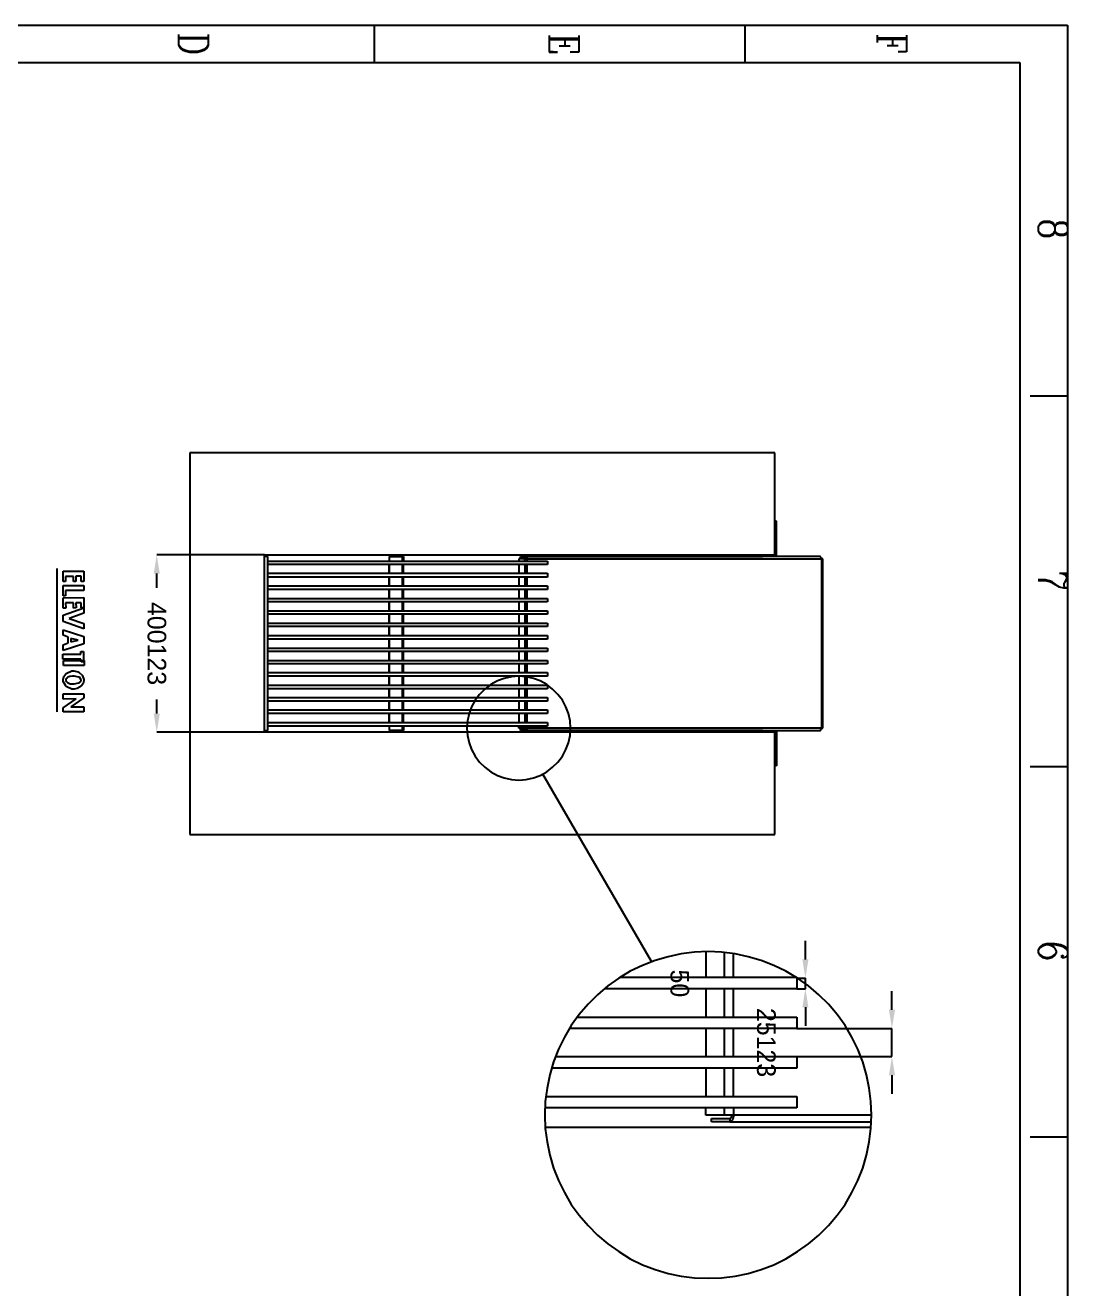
# Model space of a CAD drawing. Extents: x 0.2 to 11.6, y 0.3 to 16.2.
# Drawn here: x 5.98 to 11.57, y 9.44 to 16.22 of the extents above; entities that cross this region are included whole.
import ezdxf

# ---------------------------------------------------------------- set-up
doc = ezdxf.new("R2010")
doc.units = 0
doc.header["$MEASUREMENT"] = 0
doc.dimstyles.get("Standard").update_dxf_attribs({"dimtxt": 0.1, "dimasz": 0.1, "dimexe": 1.25, "dimexo": 0.625, "dimtad": 1, "dimtih": 1, "dimtxsty": 'Standard', "dimcen": 2.5, "dimazin": 3, "dimtfac": 1, "dimtmove": 0, "dimatfit": 3})

# ---------------------------------------------------------------- blocks, each defined once
blk = doc.blocks.new('_CLOSEDFILLED')
at = {"color": 0, "linetype": 'BYBLOCK'}
blk.add_solid([(-1, 0.164), (0, 0), (-1, -0.164)], dxfattribs=at)
blk = doc.blocks.new('*D5')
for p, q in [((7.26, 13.3767), (6.6816, 13.3767)), ((6.6816, 13.2009), (6.6816, 13.2767)), ((6.6816, 12.525), (6.6816, 12.6008)), ((7.26, 12.425), (6.6816, 12.425))]:
    blk.add_line(p, q)
at = {"layer": 'Defpoints'}
for p in [(7.26, 13.3767), (6.6816, 12.425), (7.26, 12.425)]:
    blk.add_point(p, dxfattribs=at)
at = {"xscale": 0.1, "yscale": 0.1}
for p, rotation in [((6.6816, 13.3767), 90), ((6.6816, 12.425), 270)]:
    blk.add_blockref('_CLOSEDFILLED', p, dxfattribs=dict(at, rotation=rotation))
at = {"insert": (6.6816, 12.9009), "char_height": 0.1, "attachment_point": 5, "rotation": 270}
blk.add_mtext('400123', dxfattribs=at)
blk = doc.blocks.new('*D6')
for p, q in [((10.6282, 10.935), (10.6282, 11.035)), ((10.1183, 10.835), (10.6282, 10.835)), ((10.6282, 10.6833), (10.6282, 10.835)), ((10.1183, 10.6833), (10.6282, 10.6833)), ((10.6282, 10.5833), (10.6282, 10.4833))]:
    blk.add_line(p, q)
at = {"layer": 'Defpoints'}
for p in [(10.1183, 10.835), (10.1183, 10.6833), (10.6282, 10.6833)]:
    blk.add_point(p, dxfattribs=at)
at = {"xscale": 0.1, "yscale": 0.1}
for p, rotation in [((10.6282, 10.835), 270), ((10.6282, 10.6833), 90)]:
    blk.add_blockref('_CLOSEDFILLED', p, dxfattribs=dict(at, rotation=rotation))
at = {"insert": (9.9532, 10.7591), "char_height": 0.1, "attachment_point": 5, "rotation": 270}
blk.add_mtext('25123', dxfattribs=at)
blk = doc.blocks.new('*D7')
for p, q in [((10.1635, 11.205), (10.1635, 11.305)), ((10.1217, 11.105), (10.1635, 11.105)), ((10.1635, 11.0483), (10.1635, 11.105)), ((10.1183, 11.0483), (10.1635, 11.0483)), ((10.1635, 10.9483), (10.1635, 10.8483))]:
    blk.add_line(p, q)
at = {"layer": 'Defpoints'}
for p in [(10.1217, 11.105), (10.1183, 11.0483), (10.1635, 11.0483)]:
    blk.add_point(p, dxfattribs=at)
at = {"xscale": 0.1, "yscale": 0.1}
for p, rotation in [((10.1635, 11.105), 270), ((10.1635, 11.0483), 90)]:
    blk.add_blockref('_CLOSEDFILLED', p, dxfattribs=dict(at, rotation=rotation))
at = {"insert": (9.4885, 11.0767), "char_height": 0.1, "attachment_point": 5, "rotation": 270}
blk.add_mtext('50', dxfattribs=at)

msp = doc.modelspace()

# ---------------------------------------------------------------- linework, layer by layer
at = {"color": 0}
for p, q in [((0.155003, 16.22), (11.57, 16.22)), ((0.155003, 16.22), (11.57, 16.22)), ((7.84999, 16.02), (7.84999, 16.22)), ((9.84, 16.02), (9.84, 16.22)), ((11.57, 16.22), (11.57, 0.310004)), ((6.80003, 16.1133), (6.80003, 16.17)), ((6.95833, 16.1533), (6.80003, 16.1533)), ((6.95833, 16.1467), (6.80003, 16.1467)), ((6.95833, 16.17), (6.95833, 16.1133)), ((8.78836, 16.165), (8.78836, 16.075)), ((8.94667, 16.1483), (8.78836, 16.1483)), ((8.94667, 16.165), (8.94667, 16.075)), ((10.5483, 16.1667), (10.5483, 16.1267)), ((10.7067, 16.15), (10.5483, 16.15)), ((10.7067, 16.1433), (10.5483, 16.1433)), ((10.6317, 16.1433), (10.6317, 16.11)), ((10.7067, 16.1667), (10.7067, 16.0767)), ((6.80832, 16.0967), (6.80003, 16.1133)), ((6.80832, 16.1017), (6.80003, 16.1133)), ((6.82335, 16.09), (6.80832, 16.1017)), ((6.82335, 16.085), (6.80832, 16.0967)), ((6.83832, 16.085), (6.82335, 16.09)), ((6.83832, 16.08), (6.82335, 16.085)), ((6.86003, 16.08), (6.83832, 16.085)), ((6.86003, 16.0733), (6.83832, 16.08)), ((6.89833, 16.08), (6.86003, 16.08)), ((6.91997, 16.085), (6.89833, 16.08)), ((6.91997, 16.08), (6.89833, 16.0733)), ((6.935, 16.09), (6.91997, 16.085)), ((6.935, 16.085), (6.91997, 16.08)), ((6.94997, 16.1017), (6.935, 16.09)), ((6.94997, 16.0967), (6.935, 16.085)), ((6.95833, 16.1133), (6.94997, 16.0967)), ((6.95833, 16.1133), (6.94997, 16.1017)), ((8.94667, 16.1417), (8.78836, 16.1417)), ((8.83333, 16.075), (8.78836, 16.08)), ((8.78836, 16.075), (8.83333, 16.075)), ((8.90169, 16.1083), (8.84169, 16.1083)), ((8.87169, 16.1417), (8.87169, 16.1083)), ((8.90169, 16.075), (8.94667, 16.08)), ((8.94667, 16.075), (8.90169, 16.075)), ((10.6617, 16.11), (10.6017, 16.11)), ((10.6617, 16.0767), (10.7067, 16.0817)), ((10.7067, 16.0767), (10.6617, 16.0767)), ((0.398329, 16.02), (11.315, 16.02)), ((6.89833, 16.0733), (6.86003, 16.0733)), ((11.315, 16.02), (11.315, 0.516656)), ((11.4217, 15.155), (11.4134, 15.1383)), ((11.4217, 15.15), (11.4134, 15.1383)), ((11.4134, 15.1383), (11.4134, 15.115)), ((11.4283, 15.1617), (11.4217, 15.155)), ((11.4283, 15.155), (11.4217, 15.15)), ((11.4434, 15.1667), (11.4283, 15.1617)), ((11.4434, 15.1617), (11.4283, 15.155)), ((11.4733, 15.1667), (11.4434, 15.1667)), ((11.4733, 15.1617), (11.4434, 15.1617)), ((11.4883, 15.1617), (11.4733, 15.1667)), ((11.4883, 15.155), (11.4733, 15.1617)), ((11.4967, 15.155), (11.4883, 15.1617)), ((11.4967, 15.15), (11.4883, 15.155)), ((11.5033, 15.1383), (11.4967, 15.155)), ((11.5033, 15.1383), (11.4967, 15.15)), ((11.5117, 15.155), (11.5033, 15.1383)), ((11.5117, 15.15), (11.5033, 15.1383)), ((11.5033, 15.1383), (11.5033, 15.115)), ((11.5267, 15.1617), (11.5117, 15.155)), ((11.5267, 15.155), (11.5117, 15.15)), ((11.55, 15.1617), (11.5267, 15.1617)), ((11.55, 15.155), (11.5267, 15.155)), ((11.565, 15.155), (11.55, 15.1617)), ((11.565, 15.15), (11.55, 15.155)), ((11.5717, 15.1383), (11.565, 15.155)), ((11.5717, 15.1383), (11.565, 15.15)), ((11.4134, 15.115), (11.4217, 15.0983)), ((11.4134, 15.115), (11.4217, 15.105)), ((11.4217, 15.105), (11.4283, 15.0983)), ((11.4217, 15.0983), (11.4283, 15.0933)), ((11.4283, 15.0983), (11.4434, 15.0933)), ((11.4283, 15.0933), (11.4434, 15.0883)), ((11.4434, 15.0933), (11.4733, 15.0933)), ((11.4434, 15.0883), (11.4733, 15.0883)), ((11.4733, 15.0933), (11.4883, 15.0983)), ((11.4733, 15.0883), (11.4883, 15.0933)), ((11.4883, 15.0983), (11.4967, 15.105)), ((11.4883, 15.0933), (11.4967, 15.0983)), ((11.4967, 15.0983), (11.5033, 15.115)), ((11.4967, 15.105), (11.5033, 15.115)), ((11.5033, 15.115), (11.5117, 15.0983)), ((11.5033, 15.115), (11.5117, 15.105)), ((11.5117, 15.105), (11.5267, 15.0983)), ((11.5117, 15.0983), (11.5267, 15.0933)), ((11.5267, 15.0983), (11.55, 15.0983)), ((11.5267, 15.0933), (11.55, 15.0933)), ((11.55, 15.0983), (11.565, 15.105)), ((11.55, 15.0933), (11.565, 15.0983)), ((11.565, 15.0983), (11.5717, 15.115)), ((11.565, 15.105), (11.5717, 15.115)), ((11.37, 14.23), (11.57, 14.23)), ((10, 13.925), (6.85835, 13.925)), ((6.85835, 13.925), (6.85835, 11.8767)), ((10, 13.3767), (10, 13.925)), ((10.0084, 13.5583), (10, 13.5583)), ((10.0084, 13.3683), (10.0084, 13.5583)), ((7.25999, 12.425), (7.25999, 13.3767)), ((7.25999, 13.3767), (10, 13.3767)), ((7.27832, 13.3683), (7.25999, 13.3683)), ((7.27832, 12.435), (7.27832, 13.3683)), ((7.93164, 13.3683), (7.92833, 13.3683)), ((7.92833, 13.3683), (7.92833, 13.3433)), ((7.93164, 13.3433), (7.93164, 13.3683)), ((7.93164, 13.3683), (7.99832, 13.3683)), ((7.99832, 13.3683), (8, 13.3683)), ((7.99832, 13.3683), (7.99832, 13.3433)), ((8, 13.3683), (8.00168, 13.3683)), ((8.00168, 13.3683), (8.00331, 13.3683)), ((8.00331, 13.3683), (8.00499, 13.3683)), ((8.00499, 13.3683), (8.00667, 13.3683)), ((8.00667, 13.3683), (8.00667, 13.3433)), ((8.63499, 13.3617), (8.63499, 13.3683)), ((8.63499, 13.3683), (8.66499, 13.3683)), ((8.66499, 13.3617), (8.63499, 13.3617)), ((8.66499, 13.3683), (9.93164, 13.3683)), ((8.66667, 13.3683), (8.66499, 13.3683)), ((8.66499, 13.3683), (8.66499, 13.3617)), ((8.66499, 13.3617), (8.66667, 13.3617)), ((8.66835, 13.3666), (8.66667, 13.3683)), ((8.66667, 13.3617), (8.66835, 13.36)), ((8.66997, 13.365), (8.66835, 13.3666)), ((8.66997, 13.3617), (8.66997, 13.365)), ((8.66997, 13.3583), (8.66997, 13.3617)), ((9.93164, 13.3683), (9.935, 13.3683)), ((9.935, 13.3683), (9.935, 13.3666)), ((10, 13.3683), (9.935, 13.3683)), ((10, 13.3683), (10, 13.3767)), ((10.0017, 13.3683), (10, 13.3683)), ((10, 13.3666), (10, 13.3683)), ((10.0033, 13.3683), (10.0017, 13.3683)), ((10.005, 13.3683), (10.0033, 13.3683)), ((10.0067, 13.3683), (10.005, 13.3683)), ((10.0084, 13.3683), (10.0067, 13.3683)), ((10.2416, 13.3683), (10.0084, 13.3683)), ((10.2433, 13.3683), (10.2416, 13.3683)), ((10.245, 13.3666), (10.2433, 13.3683)), ((10.2467, 13.3666), (10.245, 13.3666)), ((10.2467, 13.365), (10.2467, 13.3666)), ((10.2467, 13.3633), (10.2467, 13.365)), ((10.2483, 13.3617), (10.2467, 13.3633)), ((10.25, 13.36), (10.2483, 13.3617)), ((6.14501, 13.3033), (6.14501, 12.535)), ((7.27832, 13.3433), (8.77832, 13.3433)), ((8.77832, 13.325), (7.27832, 13.325)), ((7.92833, 13.2783), (7.92833, 13.325)), ((7.93164, 13.2783), (7.93164, 13.325)), ((7.99832, 13.325), (7.99832, 13.2783)), ((8.00667, 13.2783), (8.00667, 13.325)), ((8.65668, 13.355), (8.625, 13.355)), ((8.625, 13.355), (8.625, 13.3433)), ((8.625, 13.325), (8.625, 13.2783)), ((8.65668, 13.3433), (8.65668, 13.355)), ((8.65668, 13.355), (8.65831, 13.355)), ((8.65668, 13.325), (8.65668, 13.2783)), ((8.65831, 13.355), (8.66, 13.355)), ((8.66, 13.355), (8.66336, 13.355)), ((8.66336, 13.355), (8.66499, 13.355)), ((8.66499, 13.355), (8.66667, 13.355)), ((8.66667, 13.355), (8.66997, 13.355)), ((8.66835, 13.36), (8.66835, 13.3583)), ((8.66835, 13.3583), (8.66835, 13.3567)), ((8.66835, 13.3567), (8.66835, 13.355)), ((8.66997, 13.355), (8.66997, 13.3583)), ((8.66997, 13.355), (10.25, 13.355)), ((8.66997, 13.3433), (8.66997, 13.355)), ((8.66997, 13.2783), (8.66997, 13.325)), ((8.77832, 13.3433), (8.77832, 13.325)), ((10.25, 13.3583), (10.25, 13.36)), ((10.25, 13.3567), (10.25, 13.3583)), ((10.25, 13.355), (10.25, 13.3567)), ((10.2533, 13.355), (10.25, 13.355)), ((10.25, 13.355), (10.25, 12.4467)), ((10.255, 13.355), (10.2533, 13.355)), ((10.2567, 13.355), (10.255, 13.355)), ((10.2567, 12.4467), (10.2567, 13.355)), ((6.17839, 13.2894), (6.2895, 13.2897)), ((6.1786, 13.2339), (6.17839, 13.2894)), ((6.19249, 13.2339), (6.1786, 13.2339)), ((6.23394, 13.2617), (6.19228, 13.2617)), ((6.19228, 13.2617), (6.19249, 13.2339)), ((6.23415, 13.2339), (6.23394, 13.2617)), ((6.24804, 13.2341), (6.23415, 13.2339)), ((6.27561, 13.2619), (6.24783, 13.2619)), ((6.24783, 13.2619), (6.24804, 13.2341)), ((6.27582, 13.2341), (6.27561, 13.2619)), ((6.28971, 13.2341), (6.27582, 13.2341)), ((6.2895, 13.2897), (6.28971, 13.2341)), ((6.2895, 13.2897), (6.2895, 13.2897)), ((7.27832, 13.2783), (8.77832, 13.2783)), ((8.77832, 13.2567), (7.27832, 13.2567)), ((7.92833, 13.21), (7.92833, 13.2567)), ((7.93164, 13.21), (7.93164, 13.2567)), ((7.99832, 13.2567), (7.99832, 13.21)), ((8.00667, 13.21), (8.00667, 13.2567)), ((8.625, 13.2567), (8.625, 13.21)), ((8.65668, 13.2567), (8.65668, 13.21)), ((8.66997, 13.21), (8.66997, 13.2567)), ((8.77832, 13.2783), (8.77832, 13.2567)), ((11.4517, 13.2433), (11.4134, 13.2433)), ((11.4517, 13.2383), (11.4134, 13.2383)), ((11.4733, 13.2383), (11.4517, 13.2433)), ((11.4733, 13.2317), (11.4517, 13.2383)), ((11.4883, 13.2317), (11.4733, 13.2383)), ((11.4883, 13.2267), (11.4733, 13.2317)), ((11.5267, 13.2033), (11.4883, 13.2317)), ((11.5267, 13.2033), (11.4883, 13.2267)), ((11.5717, 13.2767), (11.5267, 13.2767)), ((11.5417, 13.2767), (11.5566, 13.2717)), ((11.5717, 13.25), (11.55, 13.2217)), ((11.565, 13.25), (11.55, 13.2217)), ((11.5566, 13.2717), (11.5717, 13.26)), ((11.5566, 13.2717), (11.565, 13.26)), ((11.565, 13.26), (11.565, 13.25)), ((6.1785, 13.2132), (6.28961, 13.2134)), ((6.17871, 13.1576), (6.1785, 13.2132)), ((6.28961, 13.1856), (6.19239, 13.1854)), ((6.19239, 13.1854), (6.1926, 13.1576)), ((6.28961, 13.2134), (6.28961, 13.1856)), ((6.28961, 13.2134), (6.28961, 13.2134)), ((7.27832, 13.21), (8.77832, 13.21)), ((8.77832, 13.1917), (7.27832, 13.1917)), ((7.92833, 13.1433), (7.92833, 13.1917)), ((7.93164, 13.1433), (7.93164, 13.1917)), ((7.99832, 13.1917), (7.99832, 13.1433)), ((8.00667, 13.1433), (8.00667, 13.1917)), ((8.625, 13.1917), (8.625, 13.1433)), ((8.65668, 13.1917), (8.65668, 13.1433)), ((8.66997, 13.1433), (8.66997, 13.1917)), ((8.77832, 13.21), (8.77832, 13.1917)), ((11.55, 13.1983), (11.5267, 13.2033)), ((11.55, 13.2217), (11.55, 13.21)), ((11.55, 13.21), (11.5566, 13.2033)), ((11.5717, 13.1983), (11.55, 13.1983)), ((11.5566, 13.2033), (11.5717, 13.1983)), ((6.1786, 13.1472), (6.28971, 13.1474)), ((6.17882, 13.0916), (6.1786, 13.1472)), ((6.1926, 13.1576), (6.17871, 13.1576)), ((6.17876, 13.0527), (6.28988, 13.092)), ((6.19271, 13.0916), (6.17882, 13.0916)), ((6.23415, 13.1194), (6.19249, 13.1194)), ((6.19249, 13.1194), (6.19271, 13.0916)), ((6.23438, 13.0916), (6.23415, 13.1194)), ((6.24826, 13.0918), (6.23438, 13.0916)), ((6.27582, 13.1196), (6.24804, 13.1196)), ((6.24804, 13.1196), (6.24826, 13.0918)), ((6.27604, 13.0918), (6.27582, 13.1196)), ((6.28993, 13.0918), (6.27604, 13.0918)), ((6.28971, 13.1474), (6.28993, 13.0918)), ((6.28971, 13.1474), (6.28971, 13.1474)), ((6.28988, 13.092), (6.28988, 13.0642)), ((6.28988, 13.092), (6.28988, 13.092)), ((7.27832, 13.1433), (8.77832, 13.1433)), ((8.77832, 13.125), (7.27832, 13.125)), ((7.92833, 13.0767), (7.92833, 13.125)), ((7.93164, 13.0767), (7.93164, 13.125)), ((7.99832, 13.125), (7.99832, 13.0767)), ((8.00667, 13.0767), (8.00667, 13.125)), ((8.625, 13.125), (8.625, 13.0767)), ((8.65668, 13.125), (8.65668, 13.0767)), ((8.66997, 13.0767), (8.66997, 13.125)), ((8.77832, 13.1433), (8.77832, 13.125)), ((6.17899, 13.0197), (6.17876, 13.0527)), ((6.28988, 13.0642), (6.21089, 13.0362)), ((6.21089, 13.0362), (6.2901, 13.0086)), ((7.27832, 13.0767), (8.77832, 13.0767)), ((8.77832, 13.0583), (7.27832, 13.0583)), ((7.92833, 13.01), (7.92833, 13.0583)), ((7.93164, 13.01), (7.93164, 13.0583)), ((7.99832, 13.0583), (7.99832, 13.01)), ((8.00667, 13.01), (8.00667, 13.0583)), ((8.625, 13.0583), (8.625, 13.01)), ((8.65668, 13.0583), (8.65668, 13.01)), ((8.66997, 13.01), (8.66997, 13.0583)), ((8.77832, 13.0767), (8.77832, 13.0583)), ((6.17893, 12.9461), (6.17893, 12.9752)), ((6.17893, 12.9752), (6.29004, 12.9391)), ((6.2901, 12.9808), (6.17899, 13.0197)), ((6.2901, 13.0086), (6.2901, 12.9808)), ((7.27832, 13.01), (8.77832, 13.01)), ((8.77832, 12.9916), (7.27832, 12.9916)), ((7.92833, 12.945), (7.92833, 12.9916)), ((7.93164, 12.945), (7.93164, 12.9916)), ((7.99832, 12.9916), (7.99832, 12.945)), ((8.00667, 12.945), (8.00667, 12.9916)), ((8.625, 12.9916), (8.625, 12.945)), ((8.65668, 12.9916), (8.65668, 12.945)), ((8.66997, 12.945), (8.66997, 12.9916)), ((8.77832, 13.01), (8.77832, 12.9916)), ((6.20671, 12.9346), (6.17893, 12.9461)), ((6.17914, 12.8933), (6.20692, 12.9048)), ((6.29025, 12.9003), (6.17914, 12.864)), ((6.17914, 12.864), (6.17914, 12.8933)), ((6.20692, 12.9048), (6.20671, 12.9346)), ((6.2601, 12.9198), (6.2206, 12.9289)), ((6.2206, 12.9289), (6.22081, 12.9103)), ((6.22081, 12.9103), (6.2601, 12.9198)), ((6.2601, 12.9198), (6.2601, 12.9198)), ((6.29004, 12.9391), (6.29025, 12.9003)), ((6.29004, 12.9391), (6.29004, 12.9391)), ((7.27832, 12.945), (8.77832, 12.945)), ((8.77832, 12.925), (7.27832, 12.925)), ((7.92833, 12.8767), (7.92833, 12.925)), ((7.93164, 12.8767), (7.93164, 12.925)), ((7.99832, 12.925), (7.99832, 12.8767)), ((8.00667, 12.8767), (8.00667, 12.925)), ((8.625, 12.925), (8.625, 12.8767)), ((8.65668, 12.925), (8.65668, 12.8767)), ((8.66997, 12.8767), (8.66997, 12.925)), ((8.77832, 12.945), (8.77832, 12.925)), ((6.17763, 12.8443), (6.27485, 12.8446)), ((6.17763, 12.8166), (6.17763, 12.8443)), ((6.27485, 12.8446), (6.27485, 12.8585)), ((6.27485, 12.8585), (6.28874, 12.8585)), ((6.28874, 12.8585), (6.28896, 12.8029)), ((6.28874, 12.8585), (6.28874, 12.8585)), ((7.27832, 12.8767), (8.77832, 12.8767)), ((8.77832, 12.8583), (7.27832, 12.8583)), ((7.92833, 12.81), (7.92833, 12.8583)), ((7.93164, 12.81), (7.93164, 12.8583)), ((7.99832, 12.8583), (7.99832, 12.81)), ((8.00667, 12.81), (8.00667, 12.8583)), ((8.625, 12.8583), (8.625, 12.81)), ((8.65668, 12.8583), (8.65668, 12.81)), ((8.66997, 12.81), (8.66997, 12.8583)), ((8.77832, 12.8767), (8.77832, 12.8583)), ((6.27485, 12.8168), (6.17763, 12.8166)), ((6.18067, 12.8105), (6.29178, 12.8107)), ((6.18067, 12.7827), (6.18067, 12.8105)), ((6.29178, 12.7829), (6.18067, 12.7827)), ((6.19829, 12.7425), (6.22569, 12.7541)), ((6.22569, 12.7541), (6.23486, 12.7541)), ((6.23486, 12.7541), (6.23736, 12.7541)), ((6.23736, 12.7541), (6.26053, 12.7489)), ((6.27507, 12.8029), (6.27485, 12.8168)), ((6.28896, 12.8029), (6.27507, 12.8029)), ((6.29178, 12.8107), (6.29178, 12.7829)), ((6.29178, 12.8107), (6.29178, 12.8107)), ((7.27832, 12.81), (8.77832, 12.81)), ((8.77832, 12.7917), (7.27832, 12.7917)), ((7.92833, 12.745), (7.92833, 12.7917)), ((7.93164, 12.745), (7.93164, 12.7917)), ((7.99832, 12.7917), (7.99832, 12.745)), ((8.00667, 12.745), (8.00667, 12.7917)), ((8.625, 12.7917), (8.625, 12.745)), ((8.65668, 12.7917), (8.65668, 12.745)), ((8.66997, 12.745), (8.66997, 12.7917)), ((8.77832, 12.81), (8.77832, 12.7917)), ((6.17947, 12.7082), (6.18343, 12.7237)), ((6.17953, 12.7052), (6.17947, 12.7082)), ((6.17953, 12.6973), (6.17953, 12.7052)), ((6.19271, 12.6733), (6.17953, 12.6973)), ((6.18343, 12.7237), (6.19303, 12.7379)), ((6.19303, 12.7379), (6.19581, 12.7402)), ((6.19439, 12.7116), (6.19336, 12.7065)), ((6.19336, 12.7065), (6.19342, 12.7052)), ((6.19342, 12.7052), (6.19336, 12.7033)), ((6.19336, 12.7033), (6.19635, 12.6966)), ((6.20025, 12.7173), (6.19439, 12.7116)), ((6.19581, 12.7402), (6.19829, 12.7425)), ((6.19635, 12.6966), (6.20335, 12.6917)), ((6.20253, 12.7187), (6.20025, 12.7173)), ((6.20449, 12.72), (6.20253, 12.7187)), ((6.20335, 12.6917), (6.20535, 12.6907)), ((6.21468, 12.7244), (6.20449, 12.72)), ((6.20535, 12.6907), (6.20632, 12.6892)), ((6.20632, 12.6892), (6.21729, 12.6854)), ((6.22965, 12.7263), (6.21468, 12.7244)), ((6.21729, 12.6854), (6.23063, 12.6846)), ((6.23465, 12.7263), (6.22965, 12.7263)), ((6.23063, 12.6846), (6.23508, 12.6846)), ((6.23768, 12.7263), (6.23465, 12.7263)), ((6.23508, 12.6846), (6.23796, 12.6847)), ((6.26247, 12.721), (6.23768, 12.7263)), ((6.23796, 12.6847), (6.26253, 12.6899)), ((6.26053, 12.7489), (6.26264, 12.7478)), ((6.2646, 12.7207), (6.26247, 12.721)), ((6.26253, 12.6899), (6.2646, 12.6909)), ((6.26264, 12.7478), (6.26476, 12.7461)), ((6.26654, 12.7197), (6.2646, 12.7207)), ((6.2646, 12.6909), (6.26644, 12.6914)), ((6.26476, 12.7461), (6.28157, 12.7319)), ((6.26644, 12.6914), (6.27344, 12.6969)), ((6.27669, 12.7066), (6.26654, 12.7197)), ((6.27344, 12.6969), (6.27675, 12.7035)), ((6.27675, 12.7057), (6.27669, 12.7066)), ((6.27675, 12.7035), (6.27675, 12.7057)), ((6.27675, 12.7057), (6.27675, 12.7057)), ((6.28651, 12.6862), (6.27707, 12.6738)), ((6.28157, 12.7319), (6.28282, 12.73)), ((6.28282, 12.73), (6.28353, 12.7278)), ((6.28353, 12.7278), (6.29058, 12.7077)), ((6.29058, 12.7016), (6.28651, 12.6862)), ((6.29058, 12.7077), (6.29064, 12.7055)), ((6.29064, 12.7055), (6.29058, 12.7016)), ((6.29064, 12.7055), (6.29064, 12.7055)), ((7.27832, 12.745), (8.77832, 12.745)), ((8.77832, 12.725), (7.27832, 12.725)), ((7.92833, 12.6767), (7.92833, 12.725)), ((7.93164, 12.6767), (7.93164, 12.725)), ((7.99832, 12.725), (7.99832, 12.6767)), ((8.00667, 12.6767), (8.00667, 12.725)), ((8.50999, 12.7), (8.47499, 12.6816)), ((8.54665, 12.7133), (8.50999, 12.7)), ((8.58501, 12.7217), (8.54665, 12.7133)), ((8.625, 12.725), (8.58501, 12.7217)), ((8.66499, 12.7217), (8.625, 12.725)), ((8.625, 12.725), (8.625, 12.6767)), ((8.65668, 12.725), (8.65668, 12.6767)), ((8.70335, 12.7133), (8.66499, 12.7217)), ((8.66997, 12.6767), (8.66997, 12.725)), ((8.74001, 12.7), (8.70335, 12.7133)), ((8.77501, 12.6816), (8.74001, 12.7)), ((8.77832, 12.745), (8.77832, 12.725)), ((6.17953, 12.6309), (6.29064, 12.6311)), ((6.17953, 12.6031), (6.17953, 12.6309)), ((6.19558, 12.671), (6.19271, 12.6733)), ((6.19824, 12.6686), (6.19558, 12.671)), ((6.22504, 12.6568), (6.19824, 12.6686)), ((6.23486, 12.6568), (6.22504, 12.6568)), ((6.23872, 12.6569), (6.23486, 12.6568)), ((6.25483, 12.6605), (6.23872, 12.6569)), ((6.27067, 12.6689), (6.25483, 12.6605)), ((6.27436, 12.6714), (6.27067, 12.6689)), ((6.27707, 12.6738), (6.27436, 12.6714)), ((6.29064, 12.6311), (6.29064, 12.609)), ((6.29064, 12.6311), (6.29064, 12.6311)), ((7.27832, 12.6767), (8.77832, 12.6767)), ((8.77832, 12.6583), (7.27832, 12.6583)), ((7.92833, 12.6117), (7.92833, 12.6583)), ((7.93164, 12.6117), (7.93164, 12.6583)), ((7.99832, 12.6583), (7.99832, 12.6117)), ((8.00667, 12.6117), (8.00667, 12.6583)), ((8.41499, 12.6283), (8.39165, 12.5967)), ((8.44336, 12.6567), (8.41499, 12.6283)), ((8.47499, 12.6816), (8.44336, 12.6567)), ((8.625, 12.6583), (8.625, 12.6117)), ((8.65668, 12.6583), (8.65668, 12.6117)), ((8.66997, 12.6117), (8.66997, 12.6583)), ((8.80664, 12.6567), (8.77501, 12.6816)), ((8.77832, 12.6767), (8.77832, 12.6583)), ((8.83501, 12.6283), (8.80664, 12.6567)), ((8.86003, 12.5967), (8.83501, 12.6283)), ((6.24897, 12.6033), (6.17953, 12.6031)), ((6.17974, 12.5558), (6.24897, 12.6033)), ((6.17974, 12.5337), (6.17974, 12.5558)), ((6.29064, 12.609), (6.22119, 12.5615)), ((6.22119, 12.5615), (6.29085, 12.5617)), ((6.29085, 12.5617), (6.29085, 12.5339)), ((7.27832, 12.6117), (8.77832, 12.6117)), ((8.77832, 12.5917), (7.27832, 12.5917)), ((7.92833, 12.545), (7.92833, 12.5917)), ((7.93164, 12.545), (7.93164, 12.5917)), ((7.99832, 12.5917), (7.99832, 12.545)), ((8.00667, 12.545), (8.00667, 12.5917)), ((8.37169, 12.5617), (8.35835, 12.525)), ((8.39165, 12.5967), (8.37169, 12.5617)), ((8.625, 12.5917), (8.625, 12.545)), ((8.65668, 12.5917), (8.65668, 12.545)), ((8.66997, 12.545), (8.66997, 12.5917)), ((8.77832, 12.6117), (8.77832, 12.5917)), ((8.87831, 12.5617), (8.86003, 12.5967)), ((8.89165, 12.525), (8.87831, 12.5617)), ((6.29085, 12.5339), (6.17974, 12.5337)), ((7.27832, 12.545), (8.77832, 12.545)), ((8.77832, 12.525), (7.27832, 12.525)), ((7.92833, 12.4767), (7.92833, 12.525)), ((7.93164, 12.4767), (7.93164, 12.525)), ((7.99832, 12.525), (7.99832, 12.4767)), ((8.00667, 12.4767), (8.00667, 12.525)), ((8.34999, 12.4867), (8.34668, 12.4467)), ((8.35835, 12.525), (8.34999, 12.4867)), ((8.625, 12.525), (8.625, 12.4767)), ((8.65668, 12.525), (8.65668, 12.4767)), ((8.66997, 12.4767), (8.66997, 12.525)), ((8.77832, 12.545), (8.77832, 12.525)), ((8.90001, 12.4867), (8.89165, 12.525)), ((8.90332, 12.4467), (8.90001, 12.4867)), ((7.25999, 12.435), (7.27832, 12.435)), ((10, 12.425), (7.25999, 12.425)), ((7.27832, 12.4767), (8.77832, 12.4767)), ((8.77832, 12.4583), (7.27832, 12.4583)), ((7.92833, 12.4583), (7.92833, 12.435)), ((7.92833, 12.435), (7.93164, 12.435)), ((7.93164, 12.435), (7.93164, 12.4583)), ((7.99832, 12.435), (7.93164, 12.435)), ((7.99832, 12.4583), (7.99832, 12.435)), ((8, 12.435), (7.99832, 12.435)), ((8.00168, 12.435), (8, 12.435)), ((8.00331, 12.435), (8.00168, 12.435)), ((8.00499, 12.435), (8.00331, 12.435)), ((8.00667, 12.435), (8.00499, 12.435)), ((8.00667, 12.4583), (8.00667, 12.435)), ((8.34668, 12.4467), (8.34999, 12.4067)), ((8.625, 12.4467), (8.625, 12.4583)), ((8.65668, 12.4467), (8.625, 12.4467)), ((8.63499, 12.435), (8.63499, 12.4417)), ((8.63499, 12.4417), (8.66499, 12.4417)), ((8.66499, 12.435), (8.63499, 12.435)), ((8.65668, 12.4583), (8.65668, 12.4467)), ((8.65831, 12.4467), (8.65668, 12.4467)), ((8.66, 12.4467), (8.65831, 12.4467)), ((8.66336, 12.4467), (8.66, 12.4467)), ((8.66499, 12.4467), (8.66336, 12.4467)), ((8.66667, 12.4467), (8.66499, 12.4467)), ((8.66667, 12.4417), (8.66499, 12.4417)), ((8.66499, 12.4417), (8.66499, 12.435)), ((9.93164, 12.435), (8.66499, 12.435)), ((8.66499, 12.435), (8.66667, 12.435)), ((8.66997, 12.4467), (8.66667, 12.4467)), ((8.66835, 12.4417), (8.66667, 12.4417)), ((8.66667, 12.435), (8.66835, 12.435)), ((8.66835, 12.4467), (8.66835, 12.445)), ((8.66835, 12.445), (8.66835, 12.4434)), ((8.66835, 12.4434), (8.66835, 12.4417)), ((8.66835, 12.4367), (8.66997, 12.4383)), ((8.66835, 12.435), (8.66835, 12.4367)), ((8.66997, 12.4467), (8.66997, 12.4583)), ((8.66997, 12.4434), (8.66997, 12.4467)), ((10.25, 12.4467), (8.66997, 12.4467)), ((8.66997, 12.4417), (8.66997, 12.4434)), ((8.66997, 12.44), (8.66997, 12.4417)), ((8.66997, 12.4383), (8.66997, 12.44)), ((8.77832, 12.4767), (8.77832, 12.4583)), ((8.90001, 12.4067), (8.90332, 12.4467)), ((9.935, 12.435), (9.93164, 12.435)), ((9.935, 12.4367), (9.935, 12.435)), ((9.935, 12.435), (10, 12.435)), ((10, 12.435), (10, 12.4367)), ((10, 12.425), (10, 12.435)), ((10, 12.435), (10.0017, 12.435)), ((10, 11.8767), (10, 12.425)), ((10.0017, 12.435), (10.0033, 12.435)), ((10.0033, 12.435), (10.005, 12.435)), ((10.005, 12.435), (10.0067, 12.435)), ((10.0067, 12.435), (10.0084, 12.435)), ((10.0084, 12.435), (10.0084, 12.245)), ((10.0084, 12.435), (10.2416, 12.435)), ((10.2416, 12.435), (10.2433, 12.435)), ((10.2433, 12.435), (10.245, 12.435)), ((10.245, 12.435), (10.2467, 12.4367)), ((10.2467, 12.4383), (10.2467, 12.44)), ((10.2467, 12.44), (10.2483, 12.44)), ((10.2467, 12.4367), (10.2467, 12.4383)), ((10.2483, 12.44), (10.2483, 12.4417)), ((10.2483, 12.4417), (10.25, 12.4417)), ((10.25, 12.445), (10.25, 12.4467)), ((10.25, 12.4467), (10.2533, 12.4467)), ((10.25, 12.4434), (10.25, 12.445)), ((10.25, 12.4417), (10.25, 12.4434)), ((10.2533, 12.4467), (10.255, 12.4467)), ((10.255, 12.4467), (10.2567, 12.4467)), ((8.34999, 12.4067), (8.35835, 12.3683)), ((8.35835, 12.3683), (8.37169, 12.3317)), ((8.87831, 12.3317), (8.89165, 12.3683)), ((8.89165, 12.3683), (8.90001, 12.4067)), ((8.37169, 12.3317), (8.39165, 12.2967)), ((8.39165, 12.2967), (8.41499, 12.265)), ((8.83501, 12.265), (8.86003, 12.2967)), ((8.86003, 12.2967), (8.87831, 12.3317)), ((8.41499, 12.265), (8.44336, 12.2367)), ((8.44336, 12.2367), (8.47499, 12.2116)), ((8.47499, 12.2116), (8.50999, 12.1934)), ((8.74001, 12.1934), (8.77501, 12.2116)), ((8.77501, 12.2116), (8.80664, 12.2367)), ((8.80664, 12.2367), (8.83501, 12.265)), ((10.0084, 12.245), (10, 12.245)), ((11.37, 12.2416), (11.57, 12.2416)), ((8.50999, 12.1934), (8.54665, 12.18)), ((8.54665, 12.18), (8.58501, 12.1717)), ((8.58501, 12.1717), (8.625, 12.1683)), ((8.625, 12.1683), (8.66499, 12.1717)), ((8.625, 12.1683), (8.625, 12.1683)), ((8.66499, 12.1717), (8.70335, 12.18)), ((8.70335, 12.18), (8.74001, 12.1934)), ((9.33664, 11.1934), (8.75331, 12.2)), ((6.85835, 11.8767), (10, 11.8767)), ((10, 11.8767), (10, 11.8767)), ((11.4217, 11.2717), (11.4134, 11.255)), ((11.4217, 11.2667), (11.4134, 11.255)), ((11.4367, 11.2833), (11.4217, 11.2717)), ((11.4367, 11.2767), (11.4217, 11.2667)), ((11.4583, 11.2884), (11.4367, 11.2833)), ((11.4583, 11.2833), (11.4367, 11.2767)), ((11.5033, 11.2884), (11.4583, 11.2884)), ((11.5033, 11.2833), (11.4583, 11.2833)), ((11.4883, 11.2767), (11.4667, 11.2833)), ((11.5033, 11.2667), (11.4883, 11.2767)), ((11.535, 11.2833), (11.5033, 11.2884)), ((11.535, 11.2767), (11.5033, 11.2833)), ((11.5117, 11.25), (11.5033, 11.2667)), ((11.55, 11.2767), (11.535, 11.2833)), ((11.55, 11.2717), (11.535, 11.2767)), ((11.565, 11.2667), (11.55, 11.2767)), ((11.565, 11.26), (11.55, 11.2717)), ((11.5717, 11.25), (11.565, 11.2667)), ((11.5717, 11.25), (11.565, 11.26)), ((9.35667, 11.2), (9.28836, 11.1733)), ((9.42665, 11.22), (9.35667, 11.2)), ((9.49669, 11.235), (9.42665, 11.22)), ((9.56836, 11.245), (9.49669, 11.235)), ((9.64165, 11.2483), (9.56836, 11.245)), ((9.62831, 11.2483), (9.62831, 11.11)), ((9.71332, 11.245), (9.64165, 11.2483)), ((9.78668, 11.235), (9.71332, 11.245)), ((9.72667, 11.2433), (9.72667, 11.11)), ((9.77669, 11.11), (9.77669, 11.2367)), ((9.85667, 11.22), (9.78668, 11.235)), ((9.92665, 11.2), (9.85667, 11.22)), ((9.99333, 11.1733), (9.92665, 11.2)), ((11.4134, 11.255), (11.4134, 11.2433)), ((11.4134, 11.2433), (11.4217, 11.2267)), ((11.4134, 11.2433), (11.4217, 11.2317)), ((11.4217, 11.2317), (11.4367, 11.2217)), ((11.4217, 11.2267), (11.4367, 11.215)), ((11.4367, 11.2217), (11.4583, 11.215)), ((11.4367, 11.215), (11.4583, 11.21)), ((11.4583, 11.215), (11.4667, 11.215)), ((11.4583, 11.21), (11.4667, 11.21)), ((11.4667, 11.215), (11.4883, 11.2217)), ((11.4667, 11.21), (11.4883, 11.215)), ((11.4883, 11.2217), (11.5033, 11.2317)), ((11.4883, 11.215), (11.5033, 11.2267)), ((11.5033, 11.2267), (11.5117, 11.2433)), ((11.5033, 11.2317), (11.5117, 11.2433)), ((11.5117, 11.2433), (11.5117, 11.25)), ((11.5417, 11.2267), (11.535, 11.2217)), ((11.535, 11.2217), (11.5417, 11.215)), ((11.55, 11.2217), (11.5417, 11.2267)), ((11.5417, 11.215), (11.55, 11.215)), ((11.55, 11.215), (11.565, 11.2217)), ((11.565, 11.2217), (11.5717, 11.2317)), ((9.22331, 11.1417), (9.16168, 11.105)), ((9.28836, 11.1733), (9.22331, 11.1417)), ((10.0583, 11.1417), (9.99333, 11.1733)), ((10.1217, 11.105), (10.0583, 11.1417)), ((9.10335, 11.0633), (9.04665, 11.015)), ((9.16168, 11.105), (9.10335, 11.0633)), ((9.16835, 11.11), (10.1183, 11.11)), ((10.1183, 11.11), (10.1183, 11.0483)), ((10.18, 11.0633), (10.1217, 11.105)), ((10.235, 11.015), (10.18, 11.0633)), ((9.04665, 11.015), (8.99669, 10.965)), ((10.1183, 11.0483), (9.08501, 11.0483)), ((9.62831, 11.0483), (9.62831, 10.895)), ((9.72667, 11.0483), (9.72667, 10.895)), ((9.77669, 10.895), (9.77669, 11.0483)), ((10.2867, 10.965), (10.235, 11.015)), ((8.99669, 10.965), (8.94997, 10.91)), ((10.3333, 10.91), (10.2867, 10.965)), ((8.94997, 10.91), (8.90668, 10.85)), ((8.93832, 10.895), (10.1183, 10.895)), ((10.1183, 10.895), (10.1183, 10.835)), ((10.3767, 10.85), (10.3333, 10.91)), ((8.87001, 10.7884), (8.83832, 10.7233)), ((8.90668, 10.85), (8.87001, 10.7884)), ((10.1183, 10.835), (8.89833, 10.835)), ((9.62831, 10.835), (9.62831, 10.6833)), ((9.72667, 10.835), (9.72667, 10.6833)), ((9.77669, 10.6833), (9.77669, 10.835)), ((10.4134, 10.7884), (10.3767, 10.85)), ((10.445, 10.7233), (10.4134, 10.7884)), ((8.83832, 10.7233), (8.81168, 10.655)), ((10.4717, 10.655), (10.445, 10.7233)), ((8.81168, 10.655), (8.79167, 10.585)), ((8.82167, 10.6833), (10.1183, 10.6833)), ((10.1183, 10.6833), (10.1183, 10.6217)), ((10.4916, 10.585), (10.4717, 10.655)), ((8.79167, 10.585), (8.77669, 10.515)), ((10.1183, 10.6217), (8.80165, 10.6217)), ((9.62831, 10.6217), (9.62831, 10.47)), ((9.72667, 10.6217), (9.72667, 10.47)), ((9.77669, 10.47), (9.77669, 10.6217)), ((10.5067, 10.515), (10.4916, 10.585)), ((8.77669, 10.515), (8.76665, 10.4434)), ((10.515, 10.4434), (10.5067, 10.515)), ((8.77001, 10.47), (10.1183, 10.47)), ((10.1183, 10.47), (10.1183, 10.4083)), ((8.76665, 10.4434), (8.76497, 10.37)), ((10.1183, 10.4083), (8.76497, 10.4083)), ((9.62831, 10.37), (9.62831, 10.4083)), ((9.72667, 10.4083), (9.72667, 10.37)), ((9.77669, 10.4083), (9.77669, 10.37)), ((10.5183, 10.37), (10.515, 10.4434)), ((8.76497, 10.37), (8.76665, 10.2983)), ((9.72667, 10.37), (9.62831, 10.37)), ((9.66, 10.3333), (9.66, 10.3517)), ((9.66, 10.3517), (9.75836, 10.3517)), ((9.75836, 10.3333), (9.66, 10.3333)), ((9.72999, 10.37), (9.72667, 10.37)), ((9.73503, 10.37), (9.72999, 10.37)), ((9.74164, 10.37), (9.73503, 10.37)), ((9.74832, 10.37), (9.74164, 10.37)), ((9.75667, 10.37), (9.74832, 10.37)), ((9.76167, 10.37), (9.75667, 10.37)), ((9.75999, 10.3517), (9.75836, 10.3517)), ((9.75836, 10.3517), (9.75836, 10.3333)), ((9.76167, 10.3333), (9.75836, 10.3333)), ((9.75836, 10.3333), (10.5183, 10.3333)), ((9.76167, 10.3517), (9.75999, 10.3517)), ((9.77001, 10.37), (9.76167, 10.37)), ((9.76335, 10.355), (9.76167, 10.3517)), ((9.76497, 10.3366), (9.76167, 10.3333)), ((9.76497, 10.3567), (9.76335, 10.355)), ((9.76665, 10.3633), (9.76497, 10.36)), ((9.76497, 10.36), (9.76497, 10.3567)), ((9.76833, 10.34), (9.76497, 10.3366)), ((9.76665, 10.37), (9.76665, 10.3666)), ((9.76665, 10.3666), (9.76665, 10.3633)), ((9.77165, 10.3433), (9.76833, 10.34)), ((9.77669, 10.37), (9.77001, 10.37)), ((9.77333, 10.3483), (9.77165, 10.3433)), ((9.77501, 10.355), (9.77333, 10.3483)), ((9.77669, 10.3617), (9.77501, 10.355)), ((10.5183, 10.37), (9.77669, 10.37)), ((9.77669, 10.37), (9.77669, 10.3617)), ((10.515, 10.2983), (10.5183, 10.37)), ((10.5167, 10.3033), (8.76665, 10.3033)), ((8.76665, 10.2983), (8.77669, 10.2267)), ((10.5067, 10.2267), (10.515, 10.2983)), ((11.37, 10.2533), (11.57, 10.2533)), ((8.77669, 10.2267), (8.79167, 10.155)), ((10.4916, 10.155), (10.5067, 10.2267)), ((8.79167, 10.155), (8.81168, 10.085)), ((10.4717, 10.085), (10.4916, 10.155)), ((8.81168, 10.085), (8.83832, 10.0183)), ((10.445, 10.0183), (10.4717, 10.085)), ((8.83832, 10.0183), (8.87001, 9.95335)), ((10.4134, 9.95335), (10.445, 10.0183)), ((8.87001, 9.95335), (8.90668, 9.88997)), ((10.3767, 9.88997), (10.4134, 9.95335)), ((8.90668, 9.88997), (8.94997, 9.83165)), ((10.3333, 9.83165), (10.3767, 9.88997)), ((8.94997, 9.83165), (8.99669, 9.77669)), ((8.99669, 9.77669), (9.04665, 9.72499)), ((10.235, 9.72499), (10.2867, 9.77669)), ((10.2867, 9.77669), (10.3333, 9.83165)), ((9.04665, 9.72499), (9.10335, 9.67833)), ((10.18, 9.67833), (10.235, 9.72499)), ((9.10335, 9.67833), (9.16168, 9.63667)), ((9.16168, 9.63667), (9.22331, 9.59831)), ((10.0583, 9.59831), (10.1217, 9.63667)), ((10.1217, 9.63667), (10.18, 9.67833)), ((9.22331, 9.59831), (9.28836, 9.56668)), ((9.28836, 9.56668), (9.35667, 9.53999)), ((9.92665, 9.53999), (9.99333, 9.56668)), ((9.99333, 9.56668), (10.0583, 9.59831)), ((9.35667, 9.53999), (9.42665, 9.52001)), ((9.42665, 9.52001), (9.49669, 9.50499)), ((9.49669, 9.50499), (9.56836, 9.49669)), ((9.56836, 9.49669), (9.64165, 9.49333)), ((9.64165, 9.49333), (9.71332, 9.49669)), ((9.71332, 9.49669), (9.78668, 9.50499)), ((9.78668, 9.50499), (9.85667, 9.52001)), ((9.85667, 9.52001), (9.92665, 9.53999)), ((9.64165, 9.49333), (9.64165, 9.49333))]:
    msp.add_line(p, q, dxfattribs=at)

# ---------------------------------------------------------------- dimensions: what is measured, and where the dimension line sits
at = {"linetype": 'Continuous'}
for base, p1, p2, text, picture, middle in [((6.681638, 12.425), (7.25999, 12.425), (7.25999, 13.3767), '400123', '*D5', (6.681638, 12.90085)), ((10.163456, 11.0483), (10.1183, 11.0483), (10.1217, 11.105), '50', '*D7', (9.488456, 11.07665)), ((10.628194, 10.6833), (10.1183, 10.6833), (10.1183, 10.835), '25123', '*D6', (9.953194, 10.75915))]:
    dim = msp.add_linear_dim(base=base, p1=p1, p2=p2, angle=90, text=text, dimstyle='Standard', dxfattribs=at)
    dim.commit()
    dim.dimension.update_dxf_attribs({"geometry": picture, "text_midpoint": middle, "text_rotation": 270})

doc.saveas('drawing.dxf')
